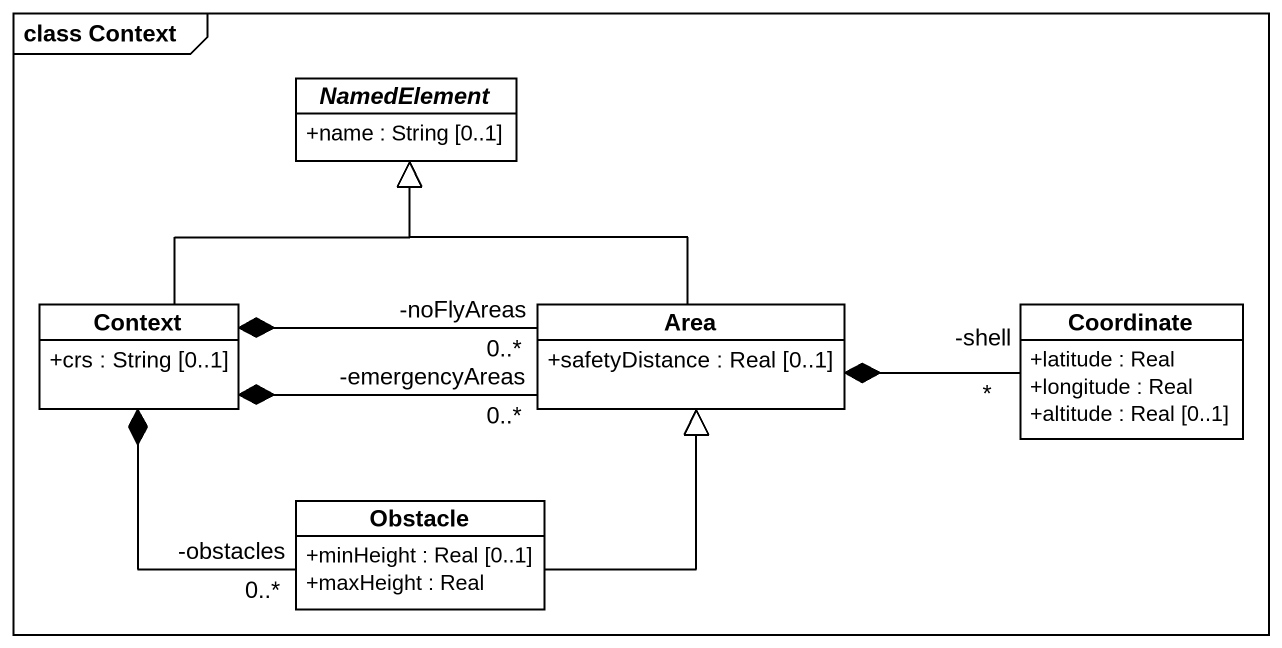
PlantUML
@startuml
mainframe class Context
hide circle
hide empty members
skinparam classAttributeIconSize 0
abstract class NamedElement {
  +name : String [0..1]
}
class Context {
  +crs : String [0..1]
}
class Area {
  +safetyDistance : Real [0..1]
}
class Coordinate {
  +latitude : Real
  +longitude : Real
  +altitude : Real [0..1]
}
class Obstacle {
  +minHeight : Real [0..1]
  +maxHeight : Real
}
Context -up-|> NamedElement
Context *-right- "-noFlyAreas\n0..*" Area
Context *-right- "-emergencyAreas\n0..*" Area
Context *-- "-obstacles\n0..*" Obstacle
Area -up-|> NamedElement
Area *-right- "-shell\n*" Coordinate
Obstacle -up-|> Area
@enduml
